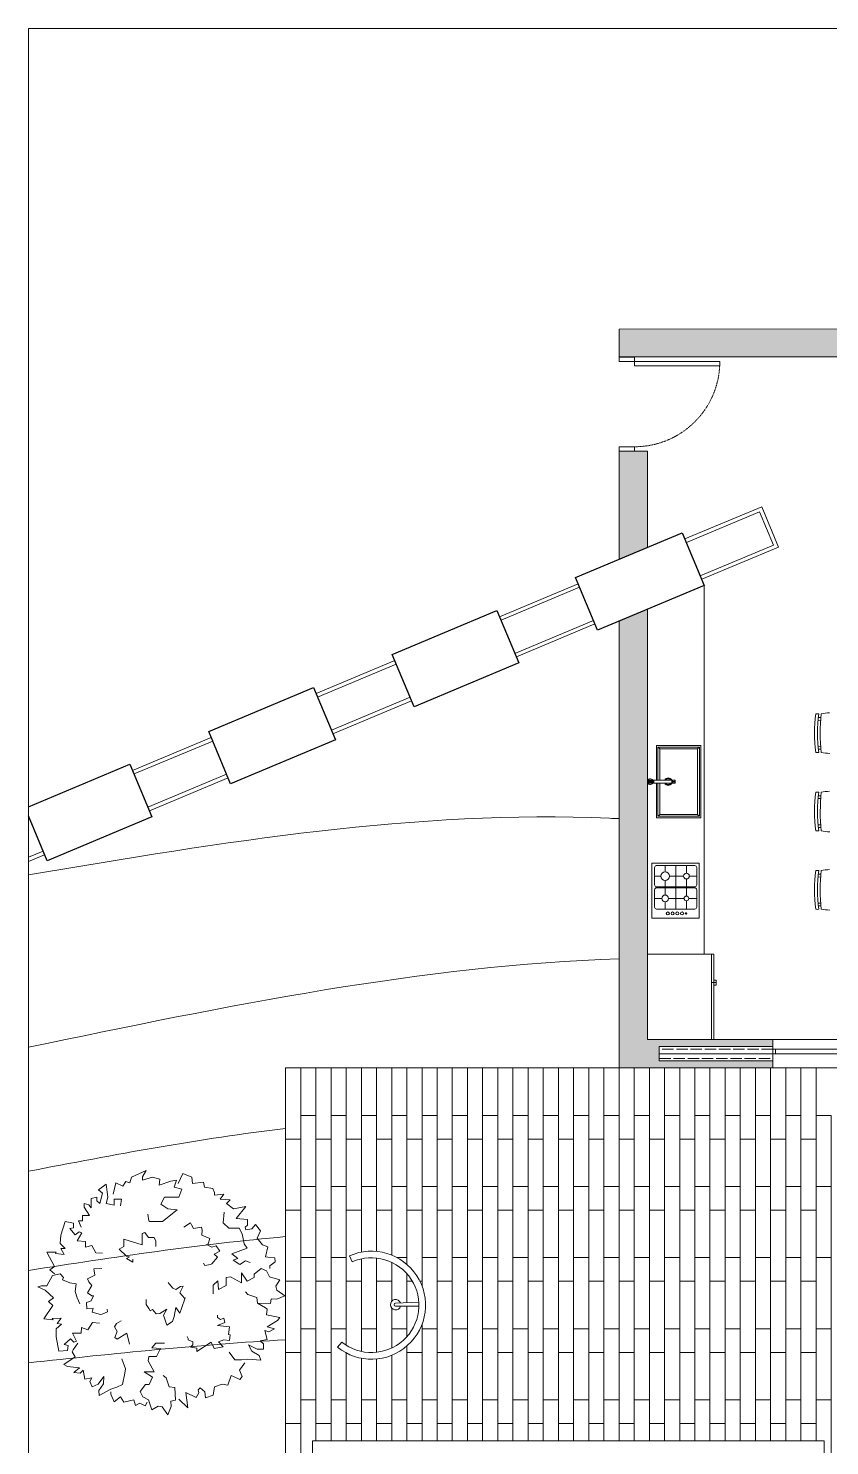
# Model space of a CAD drawing. Header units: millimetres. Extents: x 19901 to 56688, y 13732 to 29551.
# Drawn here: x 23333 to 24179, y 16444 to 17939 of the extents above; entities that cross this region are included whole.
import ezdxf

# ---------------------------------------------------------------- set-up
doc = ezdxf.new("R2010")
doc.units = ezdxf.units.MM
doc.linetypes.add('ACAD_ISO02W100', pattern=[15, 12, -3])
doc.linetypes.add('TRATTEGGIATA2', pattern=[0.375, 0.25, -0.125])
doc.layers.get('0').update_dxf_attribs({"lineweight": 18})
for name, color, linetype, lineweight in [('A-DOOR-FULL', 4, 'Continuous', 18), ('A-FURN', 9, 'Continuous', 13), ('curve di livello', 6, 'Continuous', 9), ('MURO', 1, 'Continuous', 25), ('pavimentazione esterna', 51, 'Continuous', 15), ('PROIEZIONI_finissime_fine lines', 251, 'Continuous', 5), ('VEGETAZIONE', 94, 'Continuous', 5), ('VERDE_alberi', 104, 'Continuous', 5), ('vetro', 140, 'Continuous', 15), ('Wall', 7, 'Continuous', 20)]:
    doc.layers.add(name, color=color, linetype=linetype, lineweight=lineweight)
doc.layers.add('VERDE_giardino_garden', color=7, linetype='Continuous', lineweight=5, true_color=0x426227)

# ---------------------------------------------------------------- blocks, each defined once
blk = doc.blocks.new('REF36T')
for p, q in [((0, -26.999999), (36, -26.999999)), ((11, -27.999999), (11, -28.999999)), ((11, -28.999999), (13, -28.999999)), ((12, -26.999999), (12, -28.999999)), ((13, -28.999999), (13, -27.999999))]:
    blk.add_line(p, q)
blk.add_lwpolyline([(0, -27.999999), (0, 0), (36, 0), (36, -27.999999)], close=True)
blk = doc.blocks.new('A$C396F796F')
at = {"layer": 'VERDE_alberi'}
for points in [[(-1.246, 3.854), (-1.122, 3.81), (-1.066, 4.005), (-0.576, 4.226), (-0.702, 4.018), (-0.702, 3.901), (-0.365, 4.005), (-0.127, 3.94), (-0.155, 3.732), (0.238, 3.875), (0.42, 3.901), (0.35, 3.667), (0.602, 3.602), (0.504, 3.341), (0.027, 3.341), (-0.099, 3.107), (0.14, 2.951), (0.448, 2.925), (-0.043, 2.535), (-0.463, 2.535), (-0.491, 2.561), (-0.519, 2.782)], [(-2.728, 2.349), (-2.813, 2.557), (-2.686, 2.557), (-2.686, 2.739), (-2.448, 2.739), (-2.63, 3.012), (-2.63, 3.129), (-2.476, 3.09), (-2.392, 2.986), (-2.392, 3.299), (-2.21, 3.338), (-2.21, 3.22), (-2.111, 3.129), (-2.027, 3.468), (-2.153, 3.585), (-1.901, 3.767), (-1.873, 3.507), (-1.845, 3.338), (-1.901, 3.129), (-1.635, 3.077), (-1.635, 3.273), (-1.396, 3.273), (-1.424, 3.051)], [(-1.246, 3.854), (-1.35, 3.705), (-1.586, 3.82), (-1.668, 3.437)], [(0.476, 3.797), (0.63, 4.122), (0.925, 4.005), (0.953, 3.797), (1.318, 3.836), (1.346, 3.667), (1.626, 3.628), (1.682, 3.498), (1.682, 3.406), (1.991, 3.445), (1.864, 3.276), (2.201, 3.25), (2.075, 3.133), (2.31, 2.958)], [(1.996, 2.85), (1.968, 2.499), (2.15, 2.317), (2.496, 2.316), (2.594, 2.134), (2.66, 1.8), (2.758, 1.657), (2.25, 1.465), (2.445, 1.315), (2.291, 1.263), (2.511, 1.118), (2.706, 1.241), (2.855, 1.185)], [(2.31, 2.958), (2.718, 3.036), (2.394, 2.642), (2.764, 2.602), (2.764, 2.422), (2.694, 2.352), (2.714, 2.262), (2.913, 2.292), (3.033, 2.442), (3.203, 2.232), (3.093, 1.983), (3.261, 1.772), (3.44, 1.703), (3.363, 1.373), (3.443, 1.363), (3.673, 1.334), (3.683, 1.204), (3.503, 1.074), (3.502, 0.985)], [(-3.608, 0.808), (-3.762, 0.939), (-3.608, 1.056), (-3.86, 1.524), (-3.552, 1.524), (-3.58, 1.485), (-3.285, 1.446), (-3.398, 1.641), (-3.257, 1.641), (-3.426, 1.81), (-3.398, 2.084), (-3.257, 2.539), (-2.977, 2.487), (-2.977, 2.331), (-3.103, 2.305), (-2.921, 2.097), (-2.795, 2.201), (-2.71, 2.162), (-2.865, 1.901), (-2.584, 1.875), (-2.584, 1.693), (-2.374, 1.745), (-2.248, 1.498), (-2.017, 1.489)], [(0.661, 2.348), (0.888, 2.491), (0.917, 2.432), (0.981, 2.304), (1.254, 2.354), (1.275, 2.248), (1.264, 2.082), (1.52, 1.978), (1.466, 1.805), (1.415, 1.78), (1.586, 1.69), (1.735, 1.736), (1.853, 1.562), (1.671, 1.457), (1.779, 1.365), (1.593, 1.141), (1.543, 1.116), (1.357, 1.081), (1.316, 1.163)], [(-1.019, 1.294), (-1.019, 1.19), (-1.23, 1.32), (-1.132, 1.372), (-1.23, 1.398), (-1.468, 1.619), (-1.314, 1.71), (-1.314, 1.957), (-0.711, 1.762), (-0.711, 2.139), (-0.627, 2.178), (-0.501, 2.009), (-0.318, 2.009), (-0.262, 1.892), (-0.262, 1.71)], [(-2.04, 0.991), (-2.307, 0.973), (-2.296, 0.909), (-2.273, 0.768), (-2.523, 0.647), (-2.478, 0.549), (-2.371, 0.422), (-2.517, 0.186), (-2.371, 0.079), (-2.316, 0.088), (-2.401, -0.084), (-2.548, -0.136), (-2.542, -0.345), (-2.332, -0.324), (-2.366, -0.461), (-2.084, -0.533), (-2.029, -0.524), (-1.857, -0.442), (-1.872, -0.353)], [(1.633, 0.153), (1.633, 0.439), (1.787, 0.582), (1.815, 0.296), (2.068, 0.426), (2.068, 0.686), (2.208, 0.712), (2.572, 0.517), (2.572, 0.842), (2.755, 0.569), (2.993, 0.686), (2.993, 0.803), (3.218, 0.985), (3.4, 0.907), (3.498, 0.712), (3.835, 0.608), (3.708, 0.4), (3.736, 0.27), (4.003, 0.088), (3.736, -0.029), (3.554, -0.016), (3.526, -0.173), (3.105, -0.16), (3.077, 0.023), (2.783, 0.127), (2.699, 0.218)], [(-3.646, 0.014), (-3.916, 0.275), (-4.155, 0.379), (-4.043, 0.418), (-3.86, 0.418), (-3.678, 0.756), (-3.426, 0.808), (-3.313, 0.691), (-3.341, 0.613), (-3.103, 0.509), (-2.893, 0.483), (-2.921, 0.223), (-2.865, 0.015), (-2.767, -0.18)], [(-0.584, -0.039), (-0.577, -0.199), (-0.496, -0.331), (-0.445, -0.414), (-0.367, -0.366), (-0.25, -0.508), (-0.132, -0.501), (0.101, -0.358), (-0.006, -0.556), (0.104, -0.883), (0.292, -0.767), (0.344, -0.604), (0.404, -0.303), (0.532, -0.488), (0.592, -0.336), (0.71, 0.017), (0.688, 0.004), (0.53, 0.186), (0.641, 0.403), (0.56, 0.386), (0.405, 0.29), (0.298, 0.34), (0.18, 0.481), (0.151, 0.529)], [(-3.646, 0.014), (-3.812, -0.101), (-3.669, -0.232), (-3.965, -0.675), (-3.658, -0.704), (-3.682, -0.662), (-3.385, -0.652), (-3.515, -0.835), (-3.376, -0.848), (-3.559, -1.001), (-3.558, -1.276), (-3.461, -1.742), (-3.177, -1.717), (-3.162, -1.562), (-3.285, -1.524), (-3.084, -1.334), (-2.968, -1.449), (-2.881, -1.419), (-3.01, -1.145), (-2.728, -1.146), (-2.711, -0.964), (-2.506, -1.036), (-2.357, -0.802), (-2.118, -0.815)], [(3.105, -0.16), (3.365, -0.315), (3.421, -0.354), (3.393, -0.549), (3.842, -0.627), (3.758, -0.731), (3.421, -0.939), (3.659, -1.004), (3.477, -1.109), (3.337, -1.057), (3.421, -1.356), (3.183, -1.408), (3.295, -1.499), (3.295, -1.681), (3.084, -1.681), (2.804, -1.538), (2.916, -1.746), (3.155, -1.889), (3.211, -2.045), (2.776, -2.006), (2.566, -2.032), (2.355, -2.032), (2.168, -1.772)], [(-1.131, -1.513), (-1.214, -1.152), (-1.538, -1.346), (-1.615, -1.294), (-1.535, -1.099), (-1.629, -0.942), (-1.557, -0.834), (-1.401, -0.74)], [(0.773, -1.265), (0.814, -1.331), (0.814, -1.37), (0.968, -1.435), (0.968, -1.539), (0.884, -1.617), (1.094, -1.643), (1.094, -1.76), (1.571, -1.448), (1.669, -1.656), (1.964, -1.604), (1.81, -1.435), (1.992, -1.37), (2.174, -1.396), (2.202, -1.201), (2.146, -1.188), (2.174, -0.94), (1.782, -0.901), (2.02, -0.797), (1.992, -0.654), (1.88, -0.693), (1.782, -0.628), (1.782, -0.55)], [(-2.842, -1.484), (-2.993, -1.703), (-3.028, -1.762), (-2.921, -1.928), (-3.296, -2.186), (-3.176, -2.246), (-2.783, -2.295), (-2.973, -2.453), (-2.764, -2.472), (-2.658, -2.366), (-2.61, -2.673), (-2.372, -2.621), (-2.436, -2.75), (-2.36, -2.916), (-2.168, -2.828), (-1.973, -2.581), (-1.988, -2.817), (-2.145, -3.047), (-2.131, -3.212), (-1.752, -2.995), (-1.55, -2.931), (-1.359, -2.844), (-1.285, -2.466), (-1.258, -2.325), (-1.379, -1.994)], [(0.031, -1.476), (-0.255, -1.481), (-0.395, -1.637), (-0.109, -1.661), (-0.235, -1.915), (-0.495, -1.92), (-0.518, -2.06), (-0.317, -2.421), (-0.642, -2.427), (-0.366, -2.605), (-0.479, -2.845), (-0.596, -2.847), (-0.775, -3.074), (-0.694, -3.255), (-0.497, -3.35), (-0.387, -3.685), (-0.181, -3.555), (-0.051, -3.581), (0.136, -3.844), (0.249, -3.576), (0.233, -3.394), (0.388, -3.363), (0.368, -2.943), (0.186, -2.918), (0.077, -2.625), (-0.016, -2.543)], [(0.498, -3.332), (0.801, -3.616), (0.737, -3.109), (1.071, -3.272), (1.166, -3.12), (1.144, -3.024), (1.209, -2.958), (1.362, -3.09), (1.384, -3.28), (1.64, -3.193), (1.68, -2.923), (1.934, -2.834), (2.122, -2.871), (2.232, -2.551), (2.305, -2.585), (2.516, -2.682), (2.593, -2.577), (2.51, -2.372), (2.684, -2.133)], [(-1.752, -3.092), (-1.752, -3.164), (-1.641, -3.414), (-1.425, -3.255), (-1.322, -3.426), (-0.992, -3.346), (-0.936, -3.54), (-0.788, -3.46), (-0.617, -3.551), (-0.541, -3.424)]]:
    blk.add_lwpolyline(points, dxfattribs=at)

msp = doc.modelspace()

# ---------------------------------------------------------------- hatches: boundary and pattern name
at = {"layer": 'Wall'}
h = msp.add_hatch(color=9, dxfattribs=at)
h.dxf.hatch_style = 1
h.paths.add_polyline_path([(24786.5, 17377.6), (24756.5, 17377.6), (24756.5, 17347.6), (24786.5, 17347.6)])
h.paths.add_polyline_path([(24386.5, 17377.6), (24356.5, 17377.6), (24356.5, 17347.6), (24386.5, 17347.6)])
h.paths.add_polyline_path([(23986.5, 17493.2), (23956.5, 17493.2), (23956.5, 17379.1), (23986.5, 17391.6)])
h.paths.add_polyline_path([(24537.7, 17622.4), (23956.5, 17621.9), (23956.5, 17592.6), (23986.5, 17592.6), (24484.5, 17592.6), (24494.5, 17596.7), (24491.8, 17603.2)])
h = msp.add_hatch(color=9, dxfattribs=at)
h.dxf.hatch_style = 1
h.paths.add_polyline_path([(23986.5, 17326.6), (23956.5, 17314), (23956.5, 16842.6), (24119, 16842.6), (24119, 16850.1), (23999, 16850.1), (23999, 16865.1), (24119, 16865.1), (24119, 16872.6), (23986.5, 16872.6)])

# ---------------------------------------------------------------- linework, layer by layer
for p, q in [((23333, 17939.2), (25333, 17939.2)), ((23333, 17939.2), (23333, 17046.3)), ((23333, 17046.3), (23333, 16864.5)), ((23333, 16864.4), (23332.9, 16733.7)), ((23332.9, 16733.7), (23332.9, 16599.4)), ((23332.9, 16599.4), (23332.9, 16471.9)), ((23332.9, 16471.9), (23332.9, 16347.9))]:
    msp.add_line(p, q)
at = {"layer": 'A-DOOR-FULL'}
for p, q in [((23972.9, 17587.9), (23972.9, 17583.2)), ((23972.9, 17587.9), (24062.9, 17587.9)), ((23972.9, 17583.2), (24062.9, 17583.2)), ((24062.9, 17587.9), (24062.9, 17583.2)), ((23972.9, 17497.9), (23956.5, 17497.9)), ((23956.5, 17497.9), (23956.5, 17493.2)), ((23956.5, 17493.2), (23972.9, 17493.2)), ((23972.9, 17493.2), (23972.9, 17497.9))]:
    msp.add_line(p, q, dxfattribs=at)
msp.add_lwpolyline([(23956.5, 17592.5), (23972.9, 17592.5), (23972.9, 17587.9), (23956.5, 17587.9)], close=True, dxfattribs=at)
at = {"layer": 'A-DOOR-FULL', "linetype": 'TRATTEGGIATA2', "ltscale": 0.25}
msp.add_arc((23972.9, 17587.9), 90, 270, 357.0223, dxfattribs=at)
at = {"layer": 'A-FURN'}
for p, q in [((24046.5, 17351.7), (24046.5, 16962.6)), ((23986.5, 16962.6), (23986.5, 17326.6)), ((24169.3, 17209.4), (24166.5, 17209.3)), ((24169.5, 17212.3), (24166.9, 17212.2)), ((23995.9, 17182.6), (24042.9, 17182.6)), ((23995.9, 17146.1), (23995.9, 17182.6)), ((23997.4, 17146.1), (23997.4, 17181.1)), ((23997.4, 17181.1), (24041.4, 17181.1)), ((23999.4, 17179.1), (23997.4, 17181.1)), ((23999.4, 17146.1), (23999.4, 17179.1)), ((24039.4, 17179.1), (24039.4, 17110.1)), ((24041.4, 17181.1), (24041.4, 17108.1)), ((24042.9, 17106.6), (24042.9, 17182.6)), ((24166.5, 17181.9), (24169.3, 17181.8)), ((24166.9, 17179), (24169.5, 17178.9)), ((23988, 17146.1), (24012.1, 17146.1)), ((23988, 17146.1), (23988, 17143.1)), ((23988, 17143.1), (24012.1, 17143.1)), ((23988.3, 17143.1), (23988.3, 17146.1)), ((23988.6, 17146.1), (23988.6, 17143.1)), ((23988.9, 17143.1), (23988.9, 17146.1)), ((23989.2, 17146.1), (23989.2, 17143.1)), ((23989.5, 17143.1), (23989.6, 17146.1)), ((23990, 17146.1), (23990, 17143.1)), ((23990.4, 17143.1), (23990.4, 17146.1)), ((23990.9, 17146.1), (23990.9, 17143.1)), ((23991.3, 17143.1), (23991.3, 17146.1)), ((23991.7, 17146.1), (23991.7, 17143.1)), ((23992.1, 17143.1), (23992.1, 17146.1)), ((23992.6, 17146.1), (23992.6, 17143.1)), ((23993.1, 17143.1), (23993.1, 17146.1)), ((23995.9, 17106.6), (23995.9, 17143.1)), ((23997.4, 17108.1), (23997.4, 17143.1)), ((23999.4, 17110.1), (23999.4, 17143.1)), ((24012.1, 17143.1), (24012.1, 17146.1)), ((24012.1, 17145.9), (24012.1, 17146.1)), ((24012.8, 17145.9), (24012.1, 17145.9)), ((24012.8, 17143.3), (24012.1, 17143.3)), ((24012.1, 17143.3), (24012.1, 17143.1)), ((24012.8, 17146.1), (24015.8, 17146.1)), ((24012.8, 17143.1), (24012.8, 17146.1)), ((24012.8, 17146.1), (24012.8, 17145.9)), ((24012.8, 17143.1), (24012.8, 17143.3)), ((24012.8, 17143.1), (24015.8, 17143.1)), ((24015.3, 17143.1), (24015.3, 17146.1)), ((24015.8, 17143.1), (24015.8, 17146.1)), ((24169.3, 17126.7), (24166.5, 17126.7)), ((24169.5, 17129.6), (24166.9, 17129.5)), ((24042.9, 17106.6), (23995.9, 17106.6)), ((23999.4, 17110.1), (23997.4, 17108.1)), ((24041.4, 17108.1), (23997.4, 17108.1)), ((24166.5, 17099.2), (24169.3, 17099.1)), ((24166.9, 17096.3), (24169.5, 17096.2)), ((23991, 17000.7), (23991, 17058.7)), ((23991, 17058.7), (24031.5, 17058.7)), ((24041, 17058.7), (24031.5, 17058.7)), ((24041, 17058.7), (24041, 17000.7)), ((23993.9, 17035.7), (23993.9, 17054.2)), ((24000.6, 17045), (23993.9, 17045)), ((24031.5, 17056.2), (23995.5, 17056.2)), ((24005.1, 17049.5), (24005.1, 17056.2)), ((24016.4, 17045), (24009.6, 17045)), ((24016.4, 17056.2), (24016.4, 17033.7)), ((24016.4, 17045), (24024.6, 17045)), ((24027.6, 17048), (24027.6, 17056.2)), ((24031.5, 17045), (24030.2, 17045)), ((24036.5, 17056.2), (24031.5, 17056.2)), ((24038.5, 17045), (24031.5, 17045)), ((24038.5, 17035.7), (24038.5, 17054.2)), ((24169.3, 17044.1), (24166.5, 17044)), ((24169.5, 17047), (24166.9, 17046.9)), ((23993.9, 17012.2), (23993.9, 17030.7)), ((24031.5, 17033.7), (23995.5, 17033.7)), ((24031.5, 17032.7), (23995.5, 17032.7)), ((24005.1, 17033.7), (24005.1, 17040.5)), ((24005.1, 17025), (24005.1, 17032.7)), ((24016.4, 17032.7), (24016.4, 17010.2)), ((24027.6, 17033.7), (24027.6, 17042)), ((24027.6, 17024), (24027.6, 17032.7)), ((24036.5, 17033.7), (24031.5, 17033.7)), ((24036.5, 17032.7), (24031.5, 17032.7)), ((24038.5, 17012.2), (24038.5, 17030.7)), ((24001.6, 17021.5), (23993.9, 17021.5)), ((24005.1, 17010.2), (24005.1, 17018)), ((24016.4, 17021.5), (24008.6, 17021.5)), ((24016.4, 17021.5), (24025.1, 17021.5)), ((24027.6, 17010.2), (24027.6, 17019)), ((24031.5, 17021.5), (24029.7, 17021.5)), ((24038.5, 17021.5), (24031.5, 17021.5)), ((24166.5, 17016.5), (24169.3, 17016.5)), ((24166.9, 17013.7), (24169.5, 17013.6)), ((24031.5, 17000.7), (23991, 17000.7)), ((24031.5, 17010.2), (23995.9, 17010.2)), ((24036.5, 17010.2), (24031.5, 17010.2)), ((24041, 17000.7), (24031.5, 17000.7)), ((23745.1, 16595.6), (23720.4, 16594.6)), ((23745.2, 16591.4), (23720.5, 16591.2))]:
    msp.add_line(p, q, dxfattribs=at)
for points in [[(24164.2, 17175.4, -0.076111), (24164.3, 17216.3, -3.508425)], [(24167.4, 17175.3, -0.076135), (24167.4, 17216.3, -3.508425)], [(24169.7, 17175.3, -0.040002), (24169.8, 17216.3, -3.508425)], [(24164.2, 17092.7, -0.076111), (24164.3, 17133.6, -3.508425)], [(24167.4, 17092.7, -0.076135), (24167.4, 17133.6, -3.508425)], [(24169.7, 17092.7, -0.040002), (24169.8, 17133.6, -3.508425)], [(24164.2, 17010, -0.076111), (24164.3, 17051, -3.508425)], [(24167.4, 17010, -0.076135), (24167.4, 17051, -3.508425)], [(24169.7, 17010, -0.040002), (24169.8, 17051, -3.508425)]]:
    msp.add_lwpolyline(points, format="xyb", dxfattribs=at)
for points in [[(24039.4, 17179.1), (23999.4, 17179.1)], [(24041.4, 17181.1), (24039.4, 17179.1)], [(24015.3, 17144.6), (24015.3, 17144.8), (24014.4, 17144.8)], [(24015.3, 17144.6), (24015.3, 17144.4), (24014.4, 17144.4)], [(24039.4, 17110.1), (23999.4, 17110.1)], [(24039.4, 17110.1), (24041.4, 17108.1)]]:
    msp.add_lwpolyline(points, dxfattribs=at)
for centre, radius in [((24014.1, 17144.6), 0.35), ((24005.1, 17045), 4.5), ((24027.6, 17045), 3), ((24005.1, 17021.5), 3.5), ((24027.6, 17021.5), 2.5), ((24008, 17005.6), 1.6), ((24013, 17005.6), 1.6), ((24018, 17005.6), 1.6), ((24023, 17005.6), 1.6), ((24027.2, 17005.6), 0.8)]:
    msp.add_circle(centre, radius, dxfattribs=at)
for centre, radius, start, end in [((24165.8, 17205.4), 10.8, 81.5154, 98.2468), ((24190.1, 17073), 144.7, 94.4723, 98.0879), ((24165.8, 17186.1), 10.8, 261.5154, 278.2468), ((24190.4, 17318.7), 144.8, 261.7935, 265.4272), ((24008.4, 17144.6), 4, 22.0243, 157.9757), ((23989.5, 17144.6), 3, 30, 330), ((24008.4, 17144.6), 4, 202.0243, 337.9757), ((24008.4, 17144.6), 3, 30, 150), ((24008.4, 17144.6), 3, 210, 330), ((24165.8, 17122.7), 10.8, 81.5154, 98.2468), ((24190.1, 16990.3), 144.7, 94.4723, 98.0879), ((24165.8, 17103.4), 10.8, 261.5154, 278.2468), ((24190.4, 17236), 144.8, 261.7935, 265.4272), ((23996.1, 17054), 2.2, 94.974, 175.026), ((24036.3, 17054), 2.2, 4.974, 85.026), ((24165.8, 17040.1), 10.8, 81.5154, 98.2468), ((24190.1, 16907.7), 144.7, 94.4723, 98.0879), ((23996.1, 17035.9), 2.2, 184.974, 265.026), ((23996.1, 17030.5), 2.2, 94.974, 175.026), ((24036.3, 17035.9), 2.2, 274.974, 355.026), ((24036.3, 17030.5), 2.2, 4.974, 85.026), ((23996.1, 17012.4), 2.2, 184.974, 265.026), ((24036.3, 17012.4), 2.2, 274.974, 355.026), ((24165.8, 17020.7), 10.8, 261.5154, 278.2468), ((24190.4, 17153.4), 144.8, 261.7935, 265.4272), ((23720.6, 16592.9), 5.48, 19.9829, 342.5641), ((23720.6, 16592.9), 1.67, 94.1189, 268.428)]:
    msp.add_arc(centre, radius, start, end, dxfattribs=at)
msp.add_open_spline([(23988, 17143.1), (23987, 17143.1), (23987, 17146.1), (23988, 17146.1)], degree=3, dxfattribs=at)
at = {"layer": 'curve di livello'}
msp.add_open_spline([(23333, 17046.3), (23537.5, 17080.7), (23745.4, 17115.6), (23953.2, 17105.7), (23956.5, 17105.6)], degree=3, knots=[0, 0, 0, 0, 616.486041, 626.504857, 626.504857, 626.504857, 626.504857], dxfattribs=at)
for points in [[(23333, 16864.5), (23541.7, 16907.8), (23750.4, 16951.2), (23956.5, 16957.7)], [(23332.9, 16733.7), (23423.7, 16751), (23514.4, 16768.4), (23604.5, 16778.6)], [(23332.9, 16629.1), (23423.6, 16643), (23514.2, 16656.9), (23604.5, 16664.7)], [(23332.9, 16531.6), (23423.6, 16541.3), (23514.2, 16551), (23604.5, 16555.9)]]:
    msp.add_open_spline(points, degree=3, dxfattribs=at)
at = {"layer": 'MURO'}
for p, q in [((23910.7, 17359.9), (24023.3, 17407.1)), ((24023.3, 17407.1), (24046.5, 17351.7)), ((23933.8, 17304.5), (23910.7, 17359.9)), ((24046.5, 17351.7), (23933.8, 17304.5)), ((23717, 17278.8), (23827.6, 17325.1)), ((23827.6, 17325.1), (23850.8, 17269.8)), ((23740.1, 17223.4), (23717, 17278.8)), ((23850.8, 17269.8), (23740.1, 17223.4)), ((23523.3, 17197.6), (23633.9, 17244)), ((23633.9, 17244), (23657.1, 17188.7)), ((23546.4, 17142.3), (23523.3, 17197.6)), ((23657.1, 17188.7), (23546.4, 17142.3)), ((23333, 17118), (23440.2, 17162.9)), ((23440.2, 17162.9), (23463.4, 17107.5)), ((23352.7, 17061.2), (23333, 17108.4)), ((23463.4, 17107.5), (23352.7, 17061.2))]:
    msp.add_line(p, q, dxfattribs=at)
at = {"layer": 'pavimentazione esterna'}
for p, q in [((23636.5, 16842.6), (23620.5, 16842.6)), ((23668.5, 16842.6), (23652.5, 16842.6)), ((23700.5, 16842.6), (23684.5, 16842.6)), ((23732.5, 16842.6), (23716.5, 16842.6)), ((23764.5, 16842.6), (23748.5, 16842.6)), ((23796.5, 16842.6), (23780.5, 16842.6)), ((23828.5, 16842.6), (23812.5, 16842.6)), ((23860.5, 16842.6), (23844.5, 16842.6)), ((23892.5, 16842.6), (23876.5, 16842.6)), ((23924.5, 16842.6), (23908.5, 16842.6)), ((23956.5, 16842.6), (23940.5, 16842.6))]:
    msp.add_line(p, q, dxfattribs=at)
for points in [[(23604.5, 16842.6), (23620.5, 16842.6), (23620.5, 16767.6), (23604.5, 16767.6), (23604.5, 16842.6)], [(23636.5, 16842.6), (23652.5, 16842.6), (23652.5, 16767.6), (23636.5, 16767.6), (23636.5, 16842.6)], [(23668.5, 16842.6), (23684.5, 16842.6), (23684.5, 16767.6), (23668.5, 16767.6), (23668.5, 16842.6)], [(23700.5, 16842.6), (23716.5, 16842.6), (23716.5, 16767.6), (23700.5, 16767.6), (23700.5, 16842.6)], [(23732.5, 16842.6), (23748.5, 16842.6), (23748.5, 16767.6), (23732.5, 16767.6), (23732.5, 16842.6)], [(23764.5, 16842.6), (23780.5, 16842.6), (23780.5, 16767.6), (23764.5, 16767.6), (23764.5, 16842.6)], [(23796.5, 16842.6), (23812.5, 16842.6), (23812.5, 16767.6), (23796.5, 16767.6), (23796.5, 16842.6)], [(23828.5, 16842.6), (23844.5, 16842.6), (23844.5, 16767.6), (23828.5, 16767.6), (23828.5, 16842.6)], [(23860.5, 16842.6), (23876.5, 16842.6), (23876.5, 16767.6), (23860.5, 16767.6), (23860.5, 16842.6)], [(23892.5, 16842.6), (23908.5, 16842.6), (23908.5, 16767.6), (23892.5, 16767.6), (23892.5, 16842.6)], [(23924.5, 16842.6), (23940.5, 16842.6), (23940.5, 16767.6), (23924.5, 16767.6), (23924.5, 16842.6)], [(23956.5, 16842.6), (23972.5, 16842.6), (23972.5, 16767.6), (23956.5, 16767.6), (23956.5, 16842.6)], [(23988.5, 16842.6), (24004.5, 16842.6), (24004.5, 16767.6), (23988.5, 16767.6), (23988.5, 16842.6)], [(24020.5, 16842.6), (24036.5, 16842.6), (24036.5, 16767.6), (24020.5, 16767.6), (24020.5, 16842.6)], [(24052.5, 16842.6), (24068.5, 16842.6), (24068.5, 16767.6), (24052.5, 16767.6), (24052.5, 16842.6)], [(24084.5, 16842.6), (24100.5, 16842.6), (24100.5, 16767.6), (24084.5, 16767.6), (24084.5, 16842.6)], [(24116.5, 16842.6), (24132.5, 16842.6), (24132.5, 16767.6), (24116.5, 16767.6), (24116.5, 16842.6)], [(24148.5, 16842.6), (24164.5, 16842.6), (24164.5, 16767.6), (24148.5, 16767.6), (24148.5, 16842.6)], [(23620.5, 16792.6), (23636.5, 16792.6), (23636.5, 16717.6), (23620.5, 16717.6), (23620.5, 16792.6)], [(23652.5, 16792.6), (23668.5, 16792.6), (23668.5, 16717.6), (23652.5, 16717.6), (23652.5, 16792.6)], [(23684.5, 16792.6), (23700.5, 16792.6), (23700.5, 16717.6), (23684.5, 16717.6), (23684.5, 16792.6)], [(23716.5, 16792.6), (23732.5, 16792.6), (23732.5, 16717.6), (23716.5, 16717.6), (23716.5, 16792.6)], [(23748.5, 16792.6), (23764.5, 16792.6), (23764.5, 16717.6), (23748.5, 16717.6), (23748.5, 16792.6)], [(23780.5, 16792.6), (23796.5, 16792.6), (23796.5, 16717.6), (23780.5, 16717.6), (23780.5, 16792.6)], [(23812.5, 16792.6), (23828.5, 16792.6), (23828.5, 16717.6), (23812.5, 16717.6), (23812.5, 16792.6)], [(23844.5, 16792.6), (23860.5, 16792.6), (23860.5, 16717.6), (23844.5, 16717.6), (23844.5, 16792.6)], [(23876.5, 16792.6), (23892.5, 16792.6), (23892.5, 16717.6), (23876.5, 16717.6), (23876.5, 16792.6)], [(23908.5, 16792.6), (23924.5, 16792.6), (23924.5, 16717.6), (23908.5, 16717.6), (23908.5, 16792.6)], [(23940.5, 16792.6), (23956.5, 16792.6), (23956.5, 16717.6), (23940.5, 16717.6), (23940.5, 16792.6)], [(23972.5, 16792.6), (23988.5, 16792.6), (23988.5, 16717.6), (23972.5, 16717.6), (23972.5, 16792.6)], [(24004.5, 16792.6), (24020.5, 16792.6), (24020.5, 16717.6), (24004.5, 16717.6), (24004.5, 16792.6)], [(24036.5, 16792.6), (24052.5, 16792.6), (24052.5, 16717.6), (24036.5, 16717.6), (24036.5, 16792.6)], [(24068.5, 16792.6), (24084.5, 16792.6), (24084.5, 16717.6), (24068.5, 16717.6), (24068.5, 16792.6)], [(24100.5, 16792.6), (24116.5, 16792.6), (24116.5, 16717.6), (24100.5, 16717.6), (24100.5, 16792.6)], [(24132.5, 16792.6), (24148.5, 16792.6), (24148.5, 16717.6), (24132.5, 16717.6), (24132.5, 16792.6)], [(24164.5, 16792.6), (24180.5, 16792.6), (24180.5, 16717.6), (24164.5, 16717.6), (24164.5, 16792.6)], [(23604.5, 16767.6), (23620.5, 16767.6), (23620.5, 16692.6), (23604.5, 16692.6), (23604.5, 16767.6)], [(23636.5, 16767.6), (23652.5, 16767.6), (23652.5, 16692.6), (23636.5, 16692.6), (23636.5, 16767.6)], [(23668.5, 16767.6), (23684.5, 16767.6), (23684.5, 16692.6), (23668.5, 16692.6), (23668.5, 16767.6)], [(23700.5, 16767.6), (23716.5, 16767.6), (23716.5, 16692.6), (23700.5, 16692.6), (23700.5, 16767.6)], [(23732.5, 16767.6), (23748.5, 16767.6), (23748.5, 16692.6), (23732.5, 16692.6), (23732.5, 16767.6)], [(23764.5, 16767.6), (23780.5, 16767.6), (23780.5, 16692.6), (23764.5, 16692.6), (23764.5, 16767.6)], [(23796.5, 16767.6), (23812.5, 16767.6), (23812.5, 16692.6), (23796.5, 16692.6), (23796.5, 16767.6)], [(23828.5, 16767.6), (23844.5, 16767.6), (23844.5, 16692.6), (23828.5, 16692.6), (23828.5, 16767.6)], [(23860.5, 16767.6), (23876.5, 16767.6), (23876.5, 16692.6), (23860.5, 16692.6), (23860.5, 16767.6)], [(23892.5, 16767.6), (23908.5, 16767.6), (23908.5, 16692.6), (23892.5, 16692.6), (23892.5, 16767.6)], [(23924.5, 16767.6), (23940.5, 16767.6), (23940.5, 16692.6), (23924.5, 16692.6), (23924.5, 16767.6)], [(23956.5, 16767.6), (23972.5, 16767.6), (23972.5, 16692.6), (23956.5, 16692.6), (23956.5, 16767.6)], [(23988.5, 16767.6), (24004.5, 16767.6), (24004.5, 16692.6), (23988.5, 16692.6), (23988.5, 16767.6)], [(24020.5, 16767.6), (24036.5, 16767.6), (24036.5, 16692.6), (24020.5, 16692.6), (24020.5, 16767.6)], [(24052.5, 16767.6), (24068.5, 16767.6), (24068.5, 16692.6), (24052.5, 16692.6), (24052.5, 16767.6)], [(24084.5, 16767.6), (24100.5, 16767.6), (24100.5, 16692.6), (24084.5, 16692.6), (24084.5, 16767.6)], [(24116.5, 16767.6), (24132.5, 16767.6), (24132.5, 16692.6), (24116.5, 16692.6), (24116.5, 16767.6)], [(24148.5, 16767.6), (24164.5, 16767.6), (24164.5, 16692.6), (24148.5, 16692.6), (24148.5, 16767.6)], [(23620.5, 16717.6), (23636.5, 16717.6), (23636.5, 16642.6), (23620.5, 16642.6), (23620.5, 16717.6)], [(23652.5, 16717.6), (23668.5, 16717.6), (23668.5, 16642.6), (23652.5, 16642.6), (23652.5, 16717.6)], [(23684.5, 16717.6), (23700.5, 16717.6), (23700.5, 16649.1)], [(23684.5, 16648.3), (23684.5, 16717.6)], [(23716.5, 16717.6), (23732.5, 16717.6), (23732.5, 16642.6), (23722.1, 16642.6)], [(23716.5, 16645.2), (23716.5, 16717.6)], [(23748.5, 16717.6), (23764.5, 16717.6), (23764.5, 16642.6), (23748.5, 16642.6), (23748.5, 16717.6)], [(23780.5, 16717.6), (23796.5, 16717.6), (23796.5, 16642.6), (23780.5, 16642.6), (23780.5, 16717.6)], [(23812.5, 16717.6), (23828.5, 16717.6), (23828.5, 16642.6), (23812.5, 16642.6), (23812.5, 16717.6)], [(23844.5, 16717.6), (23860.5, 16717.6), (23860.5, 16642.6), (23844.5, 16642.6), (23844.5, 16717.6)], [(23876.5, 16717.6), (23892.5, 16717.6), (23892.5, 16642.6), (23876.5, 16642.6), (23876.5, 16717.6)], [(23908.5, 16717.6), (23924.5, 16717.6), (23924.5, 16642.6), (23908.5, 16642.6), (23908.5, 16717.6)], [(23940.5, 16717.6), (23956.5, 16717.6), (23956.5, 16642.6), (23940.5, 16642.6), (23940.5, 16717.6)], [(23972.5, 16717.6), (23988.5, 16717.6), (23988.5, 16642.6), (23972.5, 16642.6), (23972.5, 16717.6)], [(24004.5, 16717.6), (24020.5, 16717.6), (24020.5, 16642.6), (24004.5, 16642.6), (24004.5, 16717.6)], [(24036.5, 16717.6), (24052.5, 16717.6), (24052.5, 16642.6), (24036.5, 16642.6), (24036.5, 16717.6)], [(24068.5, 16717.6), (24084.5, 16717.6), (24084.5, 16642.6), (24068.5, 16642.6), (24068.5, 16717.6)], [(24100.5, 16717.6), (24116.5, 16717.6), (24116.5, 16642.6), (24100.5, 16642.6), (24100.5, 16717.6)], [(24132.5, 16717.6), (24148.5, 16717.6), (24148.5, 16642.6), (24132.5, 16642.6), (24132.5, 16717.6)], [(24164.5, 16717.6), (24180.5, 16717.6), (24180.5, 16642.6), (24164.5, 16642.6), (24164.5, 16717.6)], [(23604.5, 16692.6), (23620.5, 16692.6), (23620.5, 16617.6), (23604.5, 16617.6), (23604.5, 16692.6)], [(23636.5, 16692.6), (23652.5, 16692.6), (23652.5, 16617.6), (23636.5, 16617.6), (23636.5, 16692.6)], [(23668.5, 16692.6), (23684.5, 16692.6), (23684.5, 16648.3)], [(23684.5, 16641.2), (23684.5, 16617.6), (23668.5, 16617.6), (23668.5, 16692.6)], [(23700.5, 16692.6), (23716.5, 16692.6), (23716.5, 16645.2)], [(23700.5, 16649.1), (23700.5, 16692.6)], [(23732.5, 16692.6), (23748.5, 16692.6), (23748.5, 16617.6), (23746.3, 16617.6)], [(23732.5, 16635.4), (23732.5, 16692.6)], [(23764.5, 16692.6), (23780.5, 16692.6), (23780.5, 16617.6), (23764.5, 16617.6), (23764.5, 16692.6)], [(23796.5, 16692.6), (23812.5, 16692.6), (23812.5, 16617.6), (23796.5, 16617.6), (23796.5, 16692.6)], [(23828.5, 16692.6), (23844.5, 16692.6), (23844.5, 16617.6), (23828.5, 16617.6), (23828.5, 16692.6)], [(23860.5, 16692.6), (23876.5, 16692.6), (23876.5, 16617.6), (23860.5, 16617.6), (23860.5, 16692.6)], [(23892.5, 16692.6), (23908.5, 16692.6), (23908.5, 16617.6), (23892.5, 16617.6), (23892.5, 16692.6)], [(23924.5, 16692.6), (23940.5, 16692.6), (23940.5, 16617.6), (23924.5, 16617.6), (23924.5, 16692.6)], [(23956.5, 16692.6), (23972.5, 16692.6), (23972.5, 16617.6), (23956.5, 16617.6), (23956.5, 16692.6)], [(23988.5, 16692.6), (24004.5, 16692.6), (24004.5, 16617.6), (23988.5, 16617.6), (23988.5, 16692.6)], [(24020.5, 16692.6), (24036.5, 16692.6), (24036.5, 16617.6), (24020.5, 16617.6), (24020.5, 16692.6)], [(24052.5, 16692.6), (24068.5, 16692.6), (24068.5, 16617.6), (24052.5, 16617.6), (24052.5, 16692.6)], [(24084.5, 16692.6), (24100.5, 16692.6), (24100.5, 16617.6), (24084.5, 16617.6), (24084.5, 16692.6)], [(24116.5, 16692.6), (24132.5, 16692.6), (24132.5, 16617.6), (24116.5, 16617.6), (24116.5, 16692.6)], [(24148.5, 16692.6), (24164.5, 16692.6), (24164.5, 16617.6), (24148.5, 16617.6), (24148.5, 16692.6)], [(23620.5, 16642.6), (23636.5, 16642.6), (23636.5, 16567.6), (23620.5, 16567.6), (23620.5, 16642.6)], [(23652.5, 16642.6), (23668.5, 16642.6), (23668.5, 16567.6), (23652.5, 16567.6), (23652.5, 16642.6)], [(23700.5, 16642.1), (23700.5, 16567.6), (23684.5, 16567.6), (23684.5, 16641.2)], [(23716.5, 16637.6), (23716.5, 16617.6), (23700.5, 16617.6), (23700.5, 16642.1)], [(23722.1, 16642.6), (23732.5, 16642.6), (23732.5, 16635.4)], [(23748.5, 16642.6), (23764.5, 16642.6), (23764.5, 16567.6), (23748.5, 16567.6), (23748.5, 16572.3)], [(23748.5, 16612.4), (23748.5, 16642.6)], [(23780.5, 16642.6), (23796.5, 16642.6), (23796.5, 16567.6), (23780.5, 16567.6), (23780.5, 16642.6)], [(23812.5, 16642.6), (23828.5, 16642.6), (23828.5, 16567.6), (23812.5, 16567.6), (23812.5, 16642.6)], [(23844.5, 16642.6), (23860.5, 16642.6), (23860.5, 16567.6), (23844.5, 16567.6), (23844.5, 16642.6)], [(23876.5, 16642.6), (23892.5, 16642.6), (23892.5, 16567.6), (23876.5, 16567.6), (23876.5, 16642.6)], [(23908.5, 16642.6), (23924.5, 16642.6), (23924.5, 16567.6), (23908.5, 16567.6), (23908.5, 16642.6)], [(23940.5, 16642.6), (23956.5, 16642.6), (23956.5, 16567.6), (23940.5, 16567.6), (23940.5, 16642.6)], [(23972.5, 16642.6), (23988.5, 16642.6), (23988.5, 16567.6), (23972.5, 16567.6), (23972.5, 16642.6)], [(24004.5, 16642.6), (24020.5, 16642.6), (24020.5, 16567.6), (24004.5, 16567.6), (24004.5, 16642.6)], [(24036.5, 16642.6), (24052.5, 16642.6), (24052.5, 16567.6), (24036.5, 16567.6), (24036.5, 16642.6)], [(24068.5, 16642.6), (24084.5, 16642.6), (24084.5, 16567.6), (24068.5, 16567.6), (24068.5, 16642.6)], [(24100.5, 16642.6), (24116.5, 16642.6), (24116.5, 16567.6), (24100.5, 16567.6), (24100.5, 16642.6)], [(24132.5, 16642.6), (24148.5, 16642.6), (24148.5, 16567.6), (24132.5, 16567.6), (24132.5, 16642.6)], [(24164.5, 16642.6), (24180.5, 16642.6), (24180.5, 16567.6), (24164.5, 16567.6), (24164.5, 16642.6)], [(23716.5, 16596.6), (23716.5, 16637.6)], [(23732.5, 16625.6), (23732.5, 16595.1)], [(23738.3, 16617.6), (23732.5, 16617.6), (23732.5, 16625.6)], [(23604.5, 16617.6), (23620.5, 16617.6), (23620.5, 16542.6), (23604.5, 16542.6), (23604.5, 16617.6)], [(23636.5, 16617.6), (23652.5, 16617.6), (23652.5, 16542.6), (23636.5, 16542.6), (23636.5, 16617.6)], [(23668.5, 16617.6), (23684.5, 16617.6), (23684.5, 16543.5)], [(23668.5, 16550), (23668.5, 16617.6)], [(23700.5, 16617.6), (23716.5, 16617.6), (23716.5, 16596.6)], [(23700.5, 16542.6), (23700.5, 16617.6)], [(23732.5, 16617.6), (23738.3, 16617.6)], [(23732.5, 16595.1), (23732.5, 16617.6)], [(23746.3, 16617.6), (23748.5, 16617.6), (23748.5, 16612.4)], [(23764.5, 16617.6), (23780.5, 16617.6), (23780.5, 16542.6), (23764.5, 16542.6), (23764.5, 16617.6)], [(23796.5, 16617.6), (23812.5, 16617.6), (23812.5, 16542.6), (23796.5, 16542.6), (23796.5, 16617.6)], [(23828.5, 16617.6), (23844.5, 16617.6), (23844.5, 16542.6), (23828.5, 16542.6), (23828.5, 16617.6)], [(23860.5, 16617.6), (23876.5, 16617.6), (23876.5, 16542.6), (23860.5, 16542.6), (23860.5, 16617.6)], [(23892.5, 16617.6), (23908.5, 16617.6), (23908.5, 16542.6), (23892.5, 16542.6), (23892.5, 16617.6)], [(23924.5, 16617.6), (23940.5, 16617.6), (23940.5, 16542.6), (23924.5, 16542.6), (23924.5, 16617.6)], [(23956.5, 16617.6), (23972.5, 16617.6), (23972.5, 16542.6), (23956.5, 16542.6), (23956.5, 16617.6)], [(23988.5, 16617.6), (24004.5, 16617.6), (24004.5, 16542.6), (23988.5, 16542.6), (23988.5, 16617.6)], [(24020.5, 16617.6), (24036.5, 16617.6), (24036.5, 16542.6), (24020.5, 16542.6), (24020.5, 16617.6)], [(24052.5, 16617.6), (24068.5, 16617.6), (24068.5, 16542.6), (24052.5, 16542.6), (24052.5, 16617.6)], [(24084.5, 16617.6), (24100.5, 16617.6), (24100.5, 16542.6), (24084.5, 16542.6), (24084.5, 16617.6)], [(24116.5, 16617.6), (24132.5, 16617.6), (24132.5, 16542.6), (24116.5, 16542.6), (24116.5, 16617.6)], [(24148.5, 16617.6), (24164.5, 16617.6), (24164.5, 16542.6), (24148.5, 16542.6), (24148.5, 16617.6)], [(23732.5, 16591.3), (23732.5, 16567.6), (23716.5, 16567.6), (23716.5, 16589.2)], [(23716.5, 16589.2), (23716.5, 16547.1)], [(23732.5, 16559.1), (23732.5, 16591.3)], [(23620.5, 16567.6), (23636.5, 16567.6), (23636.5, 16492.6), (23620.5, 16492.6), (23620.5, 16567.6)], [(23652.5, 16567.6), (23668.5, 16567.6), (23668.5, 16550)], [(23668.5, 16542), (23668.5, 16492.6), (23652.5, 16492.6), (23652.5, 16567.6)], [(23684.5, 16567.6), (23700.5, 16567.6), (23700.5, 16542.6)], [(23684.5, 16543.5), (23684.5, 16567.6)], [(23716.5, 16567.6), (23732.5, 16567.6), (23732.5, 16559.1)], [(23716.5, 16547.1), (23716.5, 16567.6)], [(23748.5, 16572.3), (23748.5, 16542.6), (23732.5, 16542.6), (23732.5, 16549.3)], [(23748.5, 16567.6), (23764.5, 16567.6), (23764.5, 16492.6), (23748.5, 16492.6), (23748.5, 16567.6)], [(23780.5, 16567.6), (23796.5, 16567.6), (23796.5, 16492.6), (23780.5, 16492.6), (23780.5, 16567.6)], [(23812.5, 16567.6), (23828.5, 16567.6), (23828.5, 16492.6), (23812.5, 16492.6), (23812.5, 16567.6)], [(23844.5, 16567.6), (23860.5, 16567.6), (23860.5, 16492.6), (23844.5, 16492.6), (23844.5, 16567.6)], [(23876.5, 16567.6), (23892.5, 16567.6), (23892.5, 16492.6), (23876.5, 16492.6), (23876.5, 16567.6)], [(23908.5, 16567.6), (23924.5, 16567.6), (23924.5, 16492.6), (23908.5, 16492.6), (23908.5, 16567.6)], [(23940.5, 16567.6), (23956.5, 16567.6), (23956.5, 16492.6), (23940.5, 16492.6), (23940.5, 16567.6)], [(23972.5, 16567.6), (23988.5, 16567.6), (23988.5, 16492.6), (23972.5, 16492.6), (23972.5, 16567.6)], [(24004.5, 16567.6), (24020.5, 16567.6), (24020.5, 16492.6), (24004.5, 16492.6), (24004.5, 16567.6)], [(24036.5, 16567.6), (24052.5, 16567.6), (24052.5, 16492.6), (24036.5, 16492.6), (24036.5, 16567.6)], [(24068.5, 16567.6), (24084.5, 16567.6), (24084.5, 16492.6), (24068.5, 16492.6), (24068.5, 16567.6)], [(24100.5, 16567.6), (24116.5, 16567.6), (24116.5, 16492.6), (24100.5, 16492.6), (24100.5, 16567.6)], [(24132.5, 16567.6), (24148.5, 16567.6), (24148.5, 16492.6), (24132.5, 16492.6), (24132.5, 16567.6)], [(24164.5, 16567.6), (24180.5, 16567.6), (24180.5, 16492.6), (24164.5, 16492.6), (24164.5, 16567.6)], [(23604.5, 16542.6), (23620.5, 16542.6), (23620.5, 16467.6), (23604.5, 16467.6), (23604.5, 16542.6)], [(23636.5, 16542.6), (23652.5, 16542.6), (23652.5, 16467.6), (23636.5, 16467.6), (23636.5, 16542.6)], [(23684.5, 16536.4), (23684.5, 16467.6), (23668.5, 16467.6), (23668.5, 16542)], [(23700.5, 16535.6), (23700.5, 16492.6), (23684.5, 16492.6), (23684.5, 16536.4)], [(23716.5, 16539.5), (23716.5, 16467.6), (23700.5, 16467.6), (23700.5, 16535.6)], [(23732.5, 16549.3), (23732.5, 16492.6), (23716.5, 16492.6), (23716.5, 16539.5)], [(23732.5, 16542.6), (23748.5, 16542.6), (23748.5, 16467.6), (23732.5, 16467.6), (23732.5, 16542.6)], [(23764.5, 16542.6), (23780.5, 16542.6), (23780.5, 16467.6), (23764.5, 16467.6), (23764.5, 16542.6)], [(23796.5, 16542.6), (23812.5, 16542.6), (23812.5, 16467.6), (23796.5, 16467.6), (23796.5, 16542.6)], [(23828.5, 16542.6), (23844.5, 16542.6), (23844.5, 16467.6), (23828.5, 16467.6), (23828.5, 16542.6)], [(23860.5, 16542.6), (23876.5, 16542.6), (23876.5, 16467.6), (23860.5, 16467.6), (23860.5, 16542.6)], [(23892.5, 16542.6), (23908.5, 16542.6), (23908.5, 16467.6), (23892.5, 16467.6), (23892.5, 16542.6)], [(23924.5, 16542.6), (23940.5, 16542.6), (23940.5, 16467.6), (23924.5, 16467.6), (23924.5, 16542.6)], [(23956.5, 16542.6), (23972.5, 16542.6), (23972.5, 16467.6), (23956.5, 16467.6), (23956.5, 16542.6)], [(23988.5, 16542.6), (24004.5, 16542.6), (24004.5, 16467.6), (23988.5, 16467.6), (23988.5, 16542.6)], [(24020.5, 16542.6), (24036.5, 16542.6), (24036.5, 16467.6), (24020.5, 16467.6), (24020.5, 16542.6)], [(24052.5, 16542.6), (24068.5, 16542.6), (24068.5, 16467.6), (24052.5, 16467.6), (24052.5, 16542.6)], [(24084.5, 16542.6), (24100.5, 16542.6), (24100.5, 16467.6), (24084.5, 16467.6), (24084.5, 16542.6)], [(24116.5, 16542.6), (24132.5, 16542.6), (24132.5, 16467.6), (24116.5, 16467.6), (24116.5, 16542.6)], [(24148.5, 16542.6), (24164.5, 16542.6), (24164.5, 16467.6), (24148.5, 16467.6), (24148.5, 16542.6)], [(23620.5, 16492.6), (23636.5, 16492.6), (23636.5, 16449.2)], [(23633, 16417.6), (23620.5, 16417.6), (23620.5, 16492.6)], [(23652.5, 16492.6), (23668.5, 16492.6), (23668.5, 16449.2)], [(23652.5, 16449.2), (23652.5, 16492.6)], [(23684.5, 16492.6), (23700.5, 16492.6), (23700.5, 16449.2)], [(23684.5, 16449.2), (23684.5, 16492.6)], [(23716.5, 16492.6), (23732.5, 16492.6), (23732.5, 16449.2)], [(23716.5, 16449.2), (23716.5, 16492.6)], [(23748.5, 16492.6), (23764.5, 16492.6), (23764.5, 16449.2)], [(23748.5, 16449.2), (23748.5, 16492.6)], [(23780.5, 16492.6), (23796.5, 16492.6), (23796.5, 16449.2)], [(23780.5, 16449.2), (23780.5, 16492.6)], [(23812.5, 16492.6), (23828.5, 16492.6), (23828.5, 16449.2)], [(23812.5, 16449.2), (23812.5, 16492.6)], [(23844.5, 16492.6), (23860.5, 16492.6), (23860.5, 16449.2)], [(23844.5, 16449.2), (23844.5, 16492.6)], [(23876.5, 16492.6), (23892.5, 16492.6), (23892.5, 16449.2)], [(23876.5, 16449.2), (23876.5, 16492.6)], [(23908.5, 16492.6), (23924.5, 16492.6), (23924.5, 16449.2)], [(23908.5, 16449.2), (23908.5, 16492.6)], [(23940.5, 16492.6), (23956.5, 16492.6), (23956.5, 16449.2)], [(23940.5, 16449.2), (23940.5, 16492.6)], [(23972.5, 16492.6), (23988.5, 16492.6), (23988.5, 16449.2)], [(23972.5, 16449.2), (23972.5, 16492.6)], [(24004.5, 16492.6), (24020.5, 16492.6), (24020.5, 16449.2)], [(24004.5, 16449.2), (24004.5, 16492.6)], [(24036.5, 16492.6), (24052.5, 16492.6), (24052.5, 16449.2)], [(24036.5, 16449.2), (24036.5, 16492.6)], [(24068.5, 16492.6), (24084.5, 16492.6), (24084.5, 16449.2)], [(24068.5, 16449.2), (24068.5, 16492.6)], [(24100.5, 16492.6), (24116.5, 16492.6), (24116.5, 16449.2)], [(24100.5, 16449.2), (24100.5, 16492.6)], [(24132.5, 16492.6), (24148.5, 16492.6), (24148.5, 16449.2)], [(24132.5, 16449.2), (24132.5, 16492.6)], [(24164.5, 16492.6), (24180.5, 16492.6), (24180.5, 16417.6), (24173, 16417.6)], [(24164.5, 16449.2), (24164.5, 16492.6)], [(23604.5, 16467.6), (23620.5, 16467.6), (23620.5, 16392.6), (23604.5, 16392.6), (23604.5, 16467.6)], [(23956.5, 16467.6), (23972.5, 16467.6), (23972.5, 16449.2)], [(23956.5, 16449.2), (23956.5, 16467.6)], [(23988.5, 16467.6), (24004.5, 16467.6), (24004.5, 16449.2)], [(23988.5, 16449.2), (23988.5, 16467.6)], [(24020.5, 16467.6), (24036.5, 16467.6), (24036.5, 16449.2)], [(24020.5, 16449.2), (24020.5, 16467.6)], [(24052.5, 16467.6), (24068.5, 16467.6), (24068.5, 16449.2)], [(24052.5, 16449.2), (24052.5, 16467.6)], [(24084.5, 16467.6), (24100.5, 16467.6), (24100.5, 16449.2)], [(24084.5, 16449.2), (24084.5, 16467.6)], [(24116.5, 16467.6), (24132.5, 16467.6), (24132.5, 16449.2)], [(24116.5, 16449.2), (24116.5, 16467.6)], [(24148.5, 16467.6), (24164.5, 16467.6), (24164.5, 16449.2)], [(24148.5, 16449.2), (24148.5, 16467.6)]]:
    msp.add_lwpolyline(points, dxfattribs=at)
at = {"layer": 'PROIEZIONI_finissime_fine lines'}
for p, q in [((24119, 16872.6), (24336.5, 16872.6)), ((24119, 16865.1), (24119, 16850.1)), ((24119, 16842.6), (24336.5, 16842.6))]:
    msp.add_line(p, q, dxfattribs=at)
at = {"layer": 'VERDE_giardino_garden'}
for p, q in [((23674.8, 16638), (23672, 16644.4)), ((23663.7, 16553.5), (23659.3, 16548))]:
    msp.add_line(p, q, dxfattribs=at)
for radius in [57, 50]:
    msp.add_arc((23695.2, 16592.4), radius, 231.0093, 114.0253, dxfattribs=at)
at = {"layer": 'vetro'}
for p, q in [((24107.1, 17434.5), (24026, 17400.6)), ((24124.8, 17392.1), (24107.1, 17434.5)), ((24104.9, 17429.3), (24027.6, 17396.9)), ((24119.6, 17394.2), (24104.9, 17429.3)), ((24119.6, 17394.2), (24042.3, 17361.9)), ((24124.8, 17392.1), (24043.8, 17358.2)), ((23913.4, 17353.4), (23830.4, 17318.6)), ((23914.9, 17349.7), (23831.9, 17315)), ((23929.6, 17314.7), (23846.6, 17279.9)), ((23931.1, 17311), (23848.1, 17276.2)), ((23719.7, 17272.3), (23636.6, 17237.5)), ((23721.2, 17268.6), (23638.2, 17233.8)), ((23735.9, 17233.6), (23652.9, 17198.8)), ((23737.4, 17229.9), (23654.4, 17195.1)), ((23526, 17191.2), (23442.9, 17156.4)), ((23527.5, 17187.5), (23444.5, 17152.7)), ((23542.2, 17152.4), (23459.2, 17117.7)), ((23543.7, 17148.8), (23460.7, 17114)), ((23333.8, 17106.4), (23333, 17106)), ((23348.5, 17071.3), (23333, 17064.8)), ((23350, 17067.6), (23333, 17060.5)), ((24119, 16862.6), (24229, 16862.6)), ((24119, 16862.6), (24119, 16857.6)), ((24119, 16857.6), (24239, 16857.6)), ((24121.5, 16862.6), (24121.5, 16857.6))]:
    msp.add_line(p, q, dxfattribs=at)
at = {"layer": 'vetro', "linetype": 'ACAD_ISO02W100'}
for p, q in [((24119, 16862.6), (23999, 16862.6)), ((23999, 16862.6), (23999, 16857.6)), ((23999, 16857.6), (24119, 16857.6)), ((24119, 16857.6), (23999, 16857.6)), ((23999, 16857.6), (23999, 16852.6)), ((23999, 16852.6), (24119, 16852.6)), ((24119, 16857.6), (24119, 16862.6)), ((24119, 16852.6), (24119, 16857.6))]:
    msp.add_line(p, q, dxfattribs=at)
at = {"layer": 'Wall'}
for p, q in [((23956.5, 17621.9), (24537.7, 17622.4)), ((23956.5, 17621.9), (23956.5, 17592.6)), ((23986.5, 17592.6), (23956.5, 17592.6)), ((24484.5, 17592.6), (23986.5, 17592.6)), ((23956.5, 17493.2), (23986.5, 17493.2)), ((23956.5, 17493.2), (23956.5, 17379.1)), ((23986.5, 17493.2), (23986.5, 17391.6)), ((23956.5, 17314), (23956.5, 16842.6)), ((23986.5, 17326.6), (23986.5, 16872.6)), ((23986.5, 16872.6), (24119, 16872.6)), ((24119, 16865.1), (23999, 16865.1)), ((23999, 16865.1), (23999, 16850.1)), ((24119, 16865.1), (24119, 16872.6)), ((23999, 16850.1), (24119, 16850.1)), ((24119, 16842.6), (24119, 16850.1)), ((23956.5, 16842.6), (24119, 16842.6)), ((23633, 15939.2), (23633, 16449.2)), ((23633, 16449.2), (24173, 16449.2)), ((24173, 16449.2), (24173, 15939.2))]:
    msp.add_line(p, q, dxfattribs=at)

# ---------------------------------------------------------------- block references
at = {"layer": 'A-FURN', "xscale": -2.499999999999905, "yscale": 2.499999999999905, "zscale": 2.499999999999905, "rotation": 89.99999999999967}
msp.add_blockref('REF36T', (23986.5, 16962.6), dxfattribs=at)
at = {"layer": 'VEGETAZIONE', "xscale": 31.94508535826592, "yscale": 31.94508535826592, "zscale": 31.94508535826592}
msp.add_blockref('A$C396F796F', (23475.8, 16599.6), dxfattribs=at)

doc.saveas('drawing.dxf')
